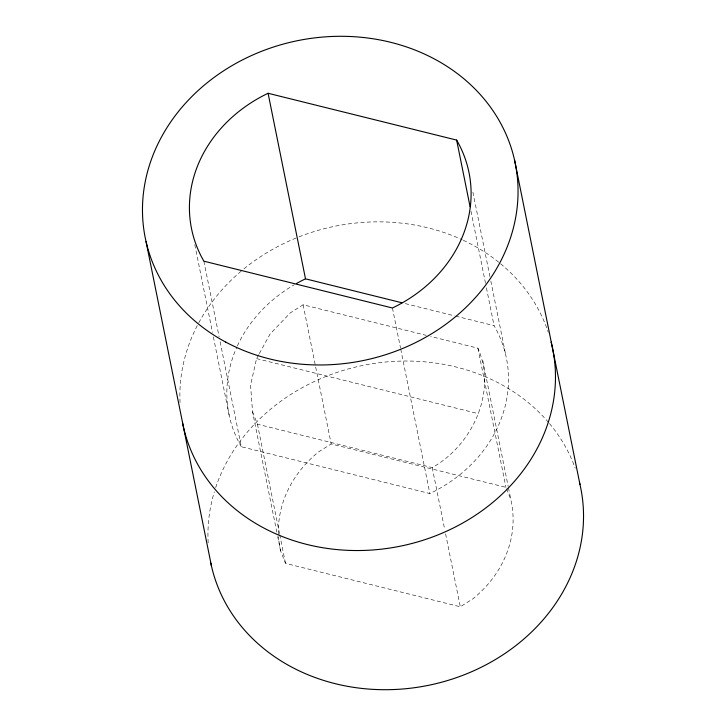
<?xml version="1.0" encoding="UTF-8"?>
<svg xmlns="http://www.w3.org/2000/svg" width="726" height="726" viewBox="0 0 726 726"><rect width="100%" height="100%" fill="white"/><g stroke="black" fill="none" stroke-linecap="round" stroke-linejoin="round"><path stroke-width="0.54" stroke-dasharray="3.63 2.72" d="M258.746 354.66L256.568 358.608L250.561 385.152L252.539 411.769L276.815 532.167M252.539 411.769L257.449 424.211L432.233 467.608C472.308 445.147 497.292 391.877 477.908 348.181L430.636 336.447M259.282 353.671L270.145 333.942L290.373 312.833L303.123 304.775L426.235 335.348M277.704 536.587L280.599 550.943L285.509 563.376L460.293 606.782L473.043 598.723A117.957 102.048 -11.4 0 0 510.877 499.787L505.968 487.346L331.183 443.949L318.433 451.999A117.957 102.048 -11.4 0 0 278.475 535.498M405.262 303.604L454.594 315.855M455.692 316.128L494.061 325.647A141.543 122.458 -11.4 0 1 429.856 493.562L241.295 446.735L220.014 341.184M256.568 358.608L478.788 413.784M472.907 192.163L489.932 276.615M490.83 281.053L505.84 355.504M470.983 211.202L485.54 283.43M486.438 287.868L494.061 325.647M482.817 360.613L508.2 486.529M508.427 487.636L510.877 499.787M477.908 348.181L505.968 487.346M432.233 467.608L444.711 529.463M445.601 533.882L460.293 606.782M392.439 307.996L400.498 347.999M400.725 349.106L429.856 493.562M303.123 304.775L331.183 443.949M257.449 424.211L279.501 533.556M279.719 534.663L285.509 563.376M203.879 261.178L219.116 336.737M194.786 244.662L212.482 332.444M213.38 336.882L229.507 416.887M180.057 402.603A188.724 163.277 -11.4 0 1 198.243 323.76M198.788 322.761A188.724 163.277 -11.4 0 1 242.257 270.244M243.99 268.811A188.724 163.277 -11.4 0 1 298.005 237.248M299.048 236.839A188.724 163.277 -11.4 0 1 462.28 239.798M463.288 240.27A188.724 163.277 -11.4 0 1 499.76 263.057M500.631 263.774A188.724 163.277 -11.4 0 1 548.266 332.299M241.295 446.735A141.543 122.458 -11.4 0 1 236.894 346.955M237.357 345.939A141.543 122.458 -11.4 0 1 294.42 284.692M280.599 550.943A117.957 102.048 -11.4 0 1 278.539 536.623M208.18 542.903A188.724 163.277 -11.4 0 1 214.324 491.892M215.686 487.591A188.724 163.277 -11.4 0 1 364.869 365.033A188.724 163.277 -11.4 0 1 548.747 422.704M549.482 423.567A188.724 163.277 -11.4 0 1 575.228 468.261"/><path stroke-width="1.09" d="M456.645 140.091A141.543 122.458 -11.4 0 1 392.439 307.996L203.879 261.178A141.543 122.458 -11.4 0 1 268.085 93.273L456.645 140.091L470.085 206.756M296.408 283.557A141.543 122.458 -11.4 0 1 305.501 278.829L401.968 302.787M514.48 159.711L579.956 484.442M268.085 93.273L305.501 278.829M146.044 241.558L211.52 566.289M551.116 342.019A188.724 163.277 -11.4 0 1 403.511 545.498A188.724 163.277 -11.4 0 1 182.525 422.75M579.448 482.273A188.724 163.277 -11.4 0 1 431.571 684.672A188.724 163.277 -11.4 0 1 210.812 563.022M225.777 342.118A188.724 163.277 -11.4 0 0 517.638 202.3A188.724 163.277 -11.4 0 0 247.366 57.481A188.724 163.277 -11.4 0 0 225.777 342.118"/></g></svg>
